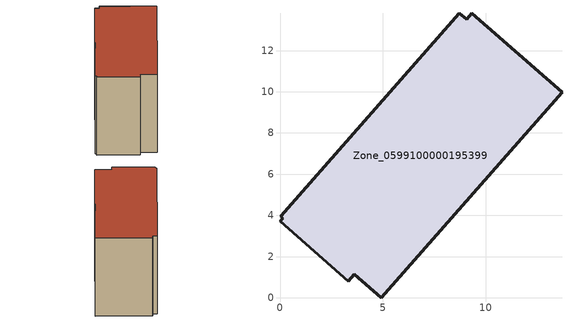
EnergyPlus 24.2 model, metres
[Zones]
Zone_0599100000195399
 floor ground (C_G): 0,3.72 0.13,3.87 0.04,3.95 8.7,13.81 9.06,13.52 9.32,13.8 13.69,9.98 4.92,0 3.61,1.15 3.31,0.81 z0
 wall outside (C_F): 4.92,0 13.69,9.98 9.32,13.8 9.06,13.52 8.7,13.81 0.04,3.95 0.13,3.87 0,3.72 3.31,0.81 3.61,1.15 4.92,0 z0:9.2
 roof outside (C_R): 8.7,13.81 0.04,3.95 0.13,3.87 0,3.72 3.31,0.81 3.61,1.15 4.92,0 13.69,9.98 9.32,13.8 9.06,13.52 z9.2
[BUILDING]
Pand.0599100000195399: North Axis=0; Terrain=City; Loads Convergence Tolerance Value=0.04; Temperature Convergence Tolerance Value=0.4; Solar Distribution=FullExterior; Maximum Number of Warmup Days=25; Minimum Number of Warmup Days=1
[Site:Location]
Rotterdam.The.Hague.AP_ZH_NLD Design_Conditions: Latitude=51.96; Longitude=4.45; Time Zone=1; Elevation=-4.5
[SITE:GROUNDTEMPERATURE:BUILDINGSURFACE]
18, 18, 18, 18, 18, 18, 18, 18, 18, 18, 18, 18
[MATERIAL] Thermal Absorptance=0.9; Solar Absorptance=0.7; Visible Absorptance=0.7
Name | Roughness | Thickness | Conductivity | Density | Specific Heat
G.TI.1946 | MediumSmooth | 0.15 | 1 | 540 | 1210
F.TI.1946 | Rough | 0.3 | 0.857143 | 1920 | 840
R.TI.1946 | MediumRough | 0.2 | 0.1 | 1500 | 1000
[CONSTRUCTION]
C_G: G.TI.1946
C_F: F.TI.1946
C_R: R.TI.1946
[ZONE]
Zone_0599100000195399: Type=1; Multiplier=1; Ceiling Height=Autocalculate; Volume=Autocalculate; Floor Area=autocalculate; Part of Total Floor Area=Yes
[ZONEINFILTRATION:DESIGNFLOWRATE]
Infil_Zone_0599100000195399: Zone or ZoneList or Space or SpaceList=Zone_0599100000195399; Schedule=AlwaysOn; Design Flow Rate Calculation Method=Flow/Area; Flow Rate per Floor Area=0.003; Constant Term Coefficient=1; Temperature Term Coefficient=0; Velocity Term Coefficient=0; Velocity Squared Term Coefficient=0
[HVACTEMPLATE:ZONE:IDEALLOADSAIRSYSTEM]
Zone_0599100000195399: Maximum Heating Supply Air Temperature=50; Minimum Cooling Supply Air Temperature=13; Maximum Heating Supply Air Humidity Ratio=0.0156; Minimum Cooling Supply Air Humidity Ratio=0.0077; Heating Limit=NoLimit; Cooling Limit=NoLimit; Dehumidification Control Type=ConstantSensibleHeatRatio; Cooling Sensible Heat Ratio=0.7; Dehumidification Setpoint=60; Humidification Control Type=None; Humidification Setpoint=30; Outdoor Air Method=None; Outdoor Air Flow Rate per Person=0.00944; Outdoor Air Flow Rate per Zone Floor Area=0; Outdoor Air Flow Rate per Zone=0; Demand Controlled Ventilation Type=None; Outdoor Air Economizer Type=NoEconomizer; Heat Recovery Type=None; Sensible Heat Recovery Effectiveness=0.7; Latent Heat Recovery Effectiveness=0.65
[ZONECONTROL:THERMOSTAT]
ThermostatControl_Zone_0599100000195399: Zone or ZoneList=Zone_0599100000195399; Control Type Schedule=DualSetpointControlType; Control 1=Thermostat_Zone_0599100000195399; Temperature Difference Between Cutout And Setpoint=0
[THERMOSTATSETPOINT:DUALSETPOINT]
Thermostat_Zone_0599100000195399: Heating Setpoint Temperature Schedule=HeatingSetpoint_Zone_0599100000195399; Cooling Setpoint Temperature Schedule=CoolingSetpoint_Zone_0599100000195399
[SCHEDULE:COMPACT]
HeatingSetpoint_Zone_0599100000195399: Through: 12/31, For: AllDays, Until: 24:00, 21
CoolingSetpoint_Zone_0599100000195399: Through: 12/31, For: AllDays, Until: 24:00, 24
DualSetpointControlType: Through: 12/31, For: AllDays, Until: 24:00, 4
AlwaysOn: Through: 12/31, For: AllDays, Until: 24:00, 1
